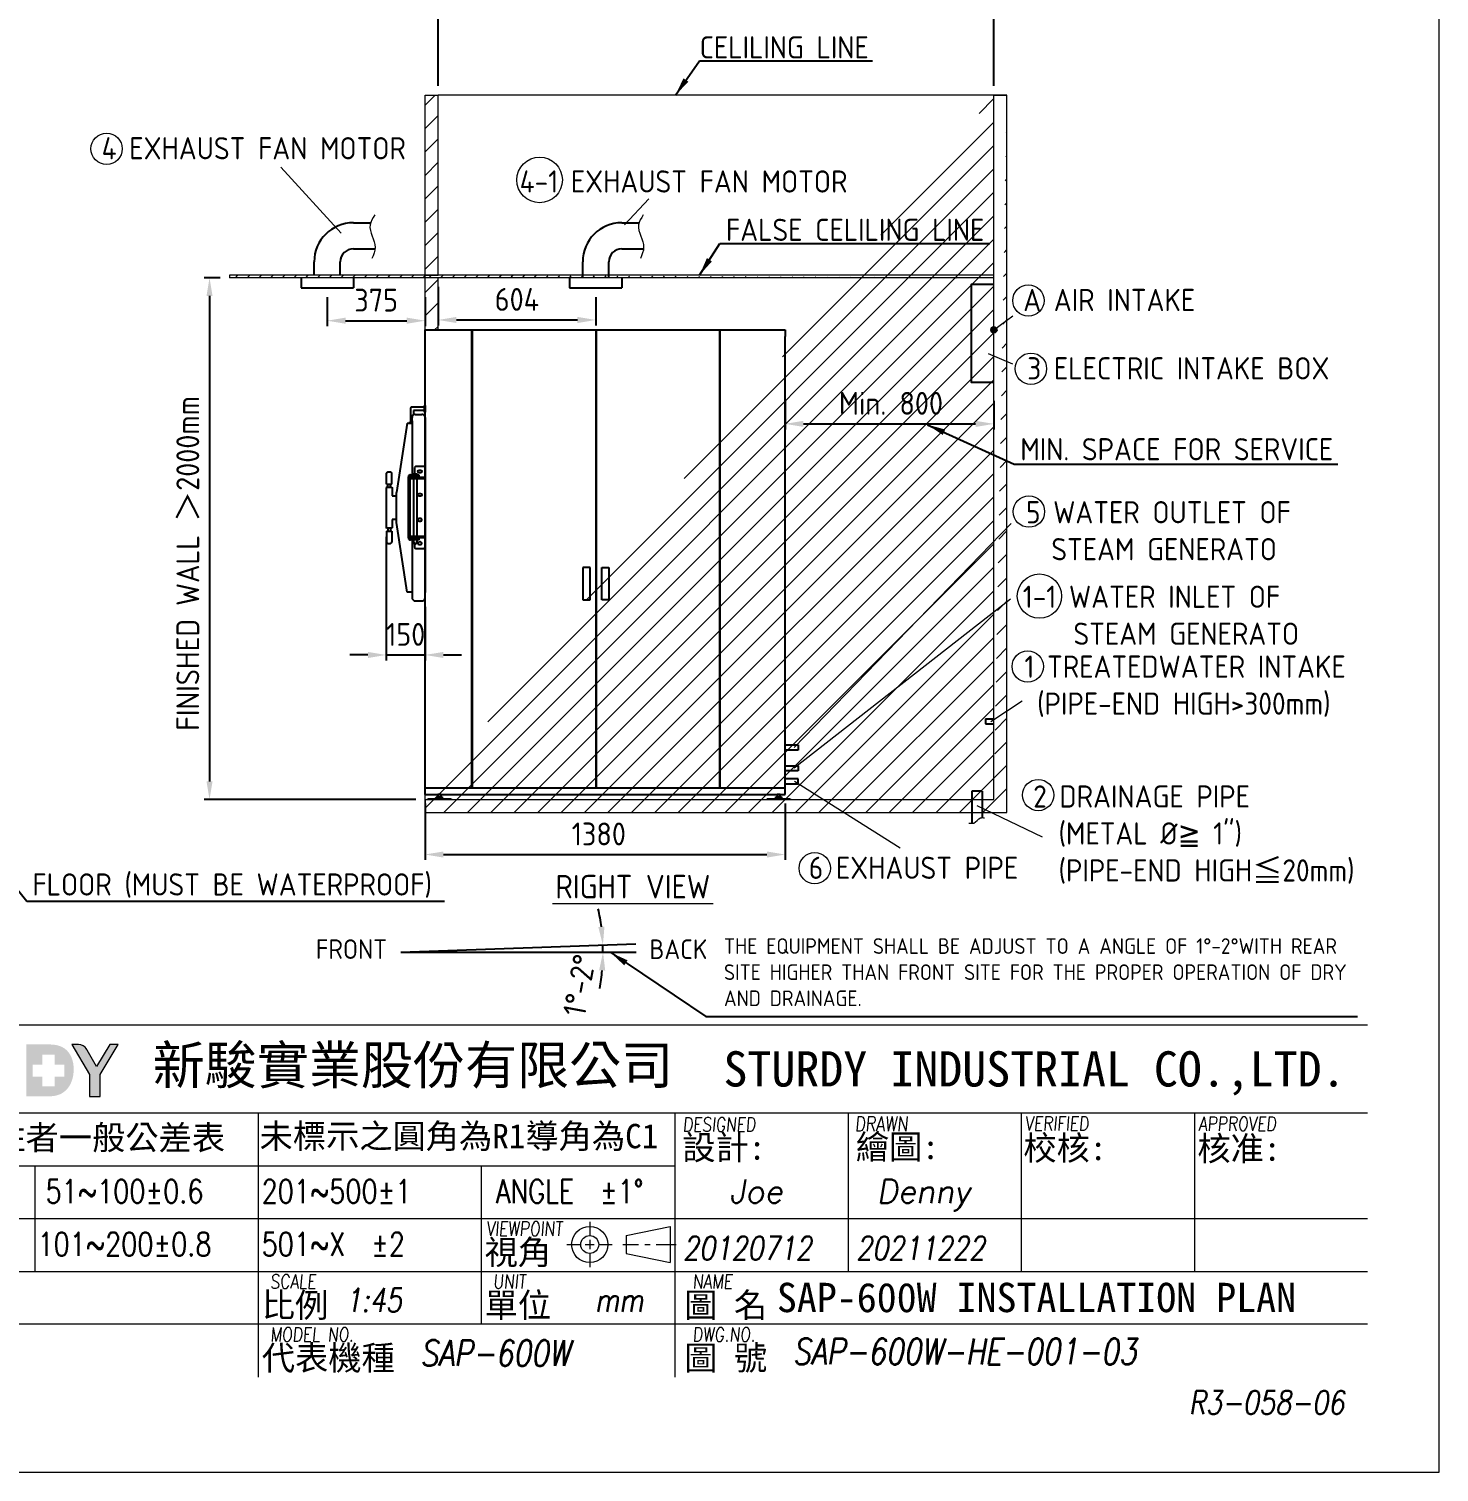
# Model space of a CAD drawing. Header units: millimetres. Extents: x -390103 to -376918, y -7976 to 1294.
# Drawn here: x -382323 to -376918, y -7976 to -2445 of the extents above; entities that cross this region are included whole.
import ezdxf

# ---------------------------------------------------------------- set-up
doc = ezdxf.new("R2010")
doc.units = ezdxf.units.MM
doc.header["$MEASUREMENT"] = 0
doc.linetypes.add('HIDDEN', pattern=[9.525, 6.35, -3.175])
doc.layers.get('0').update_dxf_attribs({"lineweight": 25})
for name, color, linetype, lineweight in [('D', 3, 'Continuous', 13), ('F', 7, 'Continuous', 15), ('H', 2, 'HIDDEN', 15), ('S', 4, 'Continuous', 15), ('T', 4, 'Continuous', 15)]:
    doc.layers.add(name, color=color, linetype=linetype, lineweight=lineweight)
doc.styles.get("Standard").update_dxf_attribs({"font": 'KAIU.TTF'})
doc.styles.add('STU25', font='isocp2.shx')
doc.styles.add('Text', font='romans.shx', dxfattribs={"width": 0.8, "oblique": 10})
doc.dimstyles.new('STU25', dxfattribs={"dimscale": 35, "dimtxt": 2.5, "dimasz": 2, "dimexe": 0.6, "dimexo": 1, "dimgap": 1, "dimtad": 1, "dimdsep": 46, "dimtxsty": 'STU25', "dimcen": 2, "dimazin": 2, "dimtfac": 1, "dimtmove": 0, "dimatfit": 3, "dimfxl": 0, "dimtolj": 1, "dimtzin": 0, "dimarcsym": 0})
doc.dimstyles.new('STU25$7', dxfattribs={"dimscale": 35, "dimtxt": 2.5, "dimasz": 2, "dimexe": 1.25, "dimexo": 0.625, "dimgap": 1, "dimtad": 0, "dimdec": 4, "dimdsep": 46, "dimtxsty": 'STU25', "dimcen": 2.5, "dimazin": 2, "dimtfac": 1, "dimtdec": 4, "dimtmove": 0, "dimatfit": 3, "dimfxl": 0, "dimtolj": 1, "dimtzin": 0, "dimarcsym": 0})
pattern_1 = [(45, (-149591.094, 14117.82), (-44.90128, 44.90128), [])]

# ---------------------------------------------------------------- blocks, each defined once
blk = doc.blocks.new('*D1')
at = {"layer": 'D', "color": 0, "lineweight": -2}
for p, q in [((-380754.5, -3433.5), (-380754.5, -3581.4)), ((-380150.5, -3472.6), (-380150.5, -3581.4)), ((-380684.5, -3560.4), (-380220.5, -3560.4))]:
    blk.add_line(p, q, dxfattribs=at)
at = {"layer": 'D', "color": 0}
for points in [[(-380684.5, -3548.8), (-380684.5, -3572.1), (-380754.5, -3560.4)], [(-380220.5, -3572.1), (-380220.5, -3548.8), (-380150.5, -3560.4)]]:
    blk.add_solid(points, dxfattribs=at)
at = {"layer": 'Defpoints', "color": 0}
for p in [(-380754.5, -3398.5), (-380150.5, -3437.6), (-380150.5, -3560.4)]:
    blk.add_point(p, dxfattribs=at)
at = {"layer": 'D', "color": 0, "insert": (-380452.5, -3481.7), "char_height": 87.5, "attachment_point": 5, "style": 'STU25'}
blk.add_mtext('\\A1;604', dxfattribs=at)
blk = doc.blocks.new('*D5')
at = {"layer": 'D', "color": 0, "lineweight": -2}
for p, q in [((-379424.5, -3870), (-379424.5, -3979.6)), ((-378624.5, -3870), (-378624.5, -3979.6)), ((-379354.5, -3958.6), (-378694.5, -3958.6))]:
    blk.add_line(p, q, dxfattribs=at)
at = {"layer": 'D', "color": 0}
for points in [[(-379354.5, -3946.9), (-379354.5, -3970.3), (-379424.5, -3958.6)], [(-378694.5, -3970.3), (-378694.5, -3946.9), (-378624.5, -3958.6)]]:
    blk.add_solid(points, dxfattribs=at)
at = {"layer": 'Defpoints', "color": 0}
for p in [(-379424.5, -3835), (-378624.5, -3835), (-378624.5, -3958.6)]:
    blk.add_point(p, dxfattribs=at)
at = {"layer": 'D', "color": 0, "insert": (-379019, -3879.9), "char_height": 87.5, "attachment_point": 5, "style": 'STU25'}
blk.add_mtext('\\A1;{\\Fisocp2.shx;Min. 800}', dxfattribs=at)
blk = doc.blocks.new('*D11')
at = {"layer": 'D', "color": 0, "lineweight": -2}
for p, q in [((-380804.5, -5413.5), (-380804.5, -5629.8)), ((-379424.5, -5413.5), (-379424.5, -5629.8)), ((-380734.5, -5608.8), (-379494.5, -5608.8))]:
    blk.add_line(p, q, dxfattribs=at)
at = {"layer": 'D', "color": 0}
for points in [[(-380734.5, -5597.2), (-380734.5, -5620.5), (-380804.5, -5608.8)], [(-379494.5, -5620.5), (-379494.5, -5597.2), (-379424.5, -5608.8)]]:
    blk.add_solid(points, dxfattribs=at)
at = {"layer": 'Defpoints', "color": 0}
for p in [(-380804.5, -5378.5), (-379424.5, -5378.5), (-379424.5, -5608.8)]:
    blk.add_point(p, dxfattribs=at)
at = {"layer": 'D', "color": 0, "insert": (-380138.8, -5530.1), "char_height": 87.5, "attachment_point": 5, "style": 'STU25'}
blk.add_mtext('\\A1;1380', dxfattribs=at)
blk = doc.blocks.new('*D12')
at = {"layer": 'D', "color": 0, "lineweight": -2}
for p, q in [((-380953.5, -4391.9), (-380953.5, -4865.1)), ((-380804.5, -4659.2), (-380804.5, -4865.1)), ((-381023.5, -4844.1), (-381093.5, -4844.1)), ((-380953.5, -4844.1), (-380804.5, -4844.1)), ((-380734.5, -4844.1), (-380664.5, -4844.1))]:
    blk.add_line(p, q, dxfattribs=at)
at = {"layer": 'D', "color": 0}
for points in [[(-381023.5, -4855.8), (-381023.5, -4832.5), (-380953.5, -4844.1)], [(-380734.5, -4832.5), (-380734.5, -4855.8), (-380804.5, -4844.1)]]:
    blk.add_solid(points, dxfattribs=at)
at = {"layer": 'Defpoints', "color": 0}
for p in [(-380953.5, -4356.9), (-380804.5, -4624.2), (-380804.5, -4844.1)]:
    blk.add_point(p, dxfattribs=at)
at = {"layer": 'D', "color": 0, "insert": (-380879, -4765.4), "char_height": 87.5, "attachment_point": 5, "style": 'STU25'}
blk.add_mtext('\\A1;{\\Fisocp2.shx;150}', dxfattribs=at)
blk = doc.blocks.new('*D15')
at = {"layer": 'D', "color": 0, "lineweight": -2}
for p, q in [((-381179.5, -3472.6), (-381179.5, -3584.2)), ((-380804.5, -3472.6), (-380804.5, -3584.2)), ((-381109.5, -3563.2), (-380874.5, -3563.2))]:
    blk.add_line(p, q, dxfattribs=at)
at = {"layer": 'D', "color": 0}
for points in [[(-381109.5, -3551.6), (-381109.5, -3574.9), (-381179.5, -3563.2)], [(-380874.5, -3574.9), (-380874.5, -3551.6), (-380804.5, -3563.2)]]:
    blk.add_solid(points, dxfattribs=at)
at = {"layer": 'Defpoints', "color": 0}
for p in [(-381179.5, -3437.6), (-380804.5, -3437.6), (-380804.5, -3563.2)]:
    blk.add_point(p, dxfattribs=at)
at = {"layer": 'D', "color": 0, "insert": (-380992, -3484.5), "char_height": 87.5, "attachment_point": 5, "style": 'STU25'}
blk.add_mtext('\\A1;375', dxfattribs=at)
blk = doc.blocks.new('*D16')
at = {"layer": 'D', "color": 0, "lineweight": -2}
for p, q in [((-381589.5, -3398.5), (-381651.6, -3398.5)), ((-381630.6, -3468.5), (-381630.6, -5328.5)), ((-380839.5, -5398.5), (-381651.6, -5398.5))]:
    blk.add_line(p, q, dxfattribs=at)
at = {"layer": 'D', "color": 0}
for points in [[(-381619, -3468.5), (-381642.3, -3468.5), (-381630.6, -3398.5)], [(-381642.3, -5328.5), (-381619, -5328.5), (-381630.6, -5398.5)]]:
    blk.add_solid(points, dxfattribs=at)
at = {"layer": 'Defpoints', "color": 0}
for p in [(-381554.5, -3398.5), (-381630.6, -5398.5), (-380804.5, -5398.5)]:
    blk.add_point(p, dxfattribs=at)
at = {"layer": 'D', "color": 0, "insert": (-381757.6, -5135), "char_height": 87.5, "attachment_point": 1, "rotation": 90, "style": 'STU25'}
blk.add_mtext('\\A1;{\\Fisocp2.shx;FINISHED WALL \\f新細明體|b0|i0|c136|p16;＞\\Fisocp2.shx;2000mm}', dxfattribs=at)
blk = doc.blocks.new('*D18')
at = {"layer": 'D', "color": 0, "lineweight": -2}
for start, end in [(7.1806, 12.3613), (0, 2), (349.6387, 354.8194)]:
    blk.add_arc((-380897.1, -5983), 774.4, start, end, dxfattribs=at)
at = {"layer": 'D', "color": 0}
for points in [[(-380140.3, -5887.1), (-380117.1, -5885.3), (-380123.1, -5956)], [(-380114.1, -6053.5), (-380137.5, -6052.4), (-380122.6, -5983)]]:
    blk.add_solid(points, dxfattribs=at)
at = {"layer": 'Defpoints', "color": 0}
for p in [(-380122.8, -5965), (-379996.6, -5951.6), (-380897.1, -5983), (-380897.1, -5983), (-379996.1, -5983)]:
    blk.add_point(p, dxfattribs=at)
at = {"layer": 'D', "color": 0, "insert": (-380213, -6109.5), "char_height": 87.5, "attachment_point": 5, "rotation": 79.526, "style": 'STU25'}
blk.add_mtext('1%%D-2%%D', dxfattribs=at)
blk = doc.blocks.new('*D19')
at = {"layer": 'D', "color": 0, "lineweight": -2}
for p, q in [((-380754.5, -2663.5), (-380754.5, -2329)), ((-380684.5, -2350), (-378694.5, -2350)), ((-378624.5, -2663.5), (-378624.5, -2329))]:
    blk.add_line(p, q, dxfattribs=at)
at = {"layer": 'D', "color": 0}
for points in [[(-380684.5, -2338.3), (-380684.5, -2361.6), (-380754.5, -2350)], [(-378694.5, -2361.6), (-378694.5, -2338.3), (-378624.5, -2350)]]:
    blk.add_solid(points, dxfattribs=at)
at = {"layer": 'Defpoints', "color": 0}
for p in [(-378624.5, -2350), (-380754.5, -2698.5), (-378624.5, -2698.5)]:
    blk.add_point(p, dxfattribs=at)
at = {"layer": 'D', "color": 0, "insert": (-379689.5, -2266.8), "char_height": 87.5, "attachment_point": 5, "style": 'STU25'}
blk.add_mtext('\\A1;{\\Fisocp2.shx;2130(STERILIZE SPACE)}', dxfattribs=at)
blk = doc.blocks.new('新駿LOGO')
at = {"layer": 'F'}
h = blk.add_hatch(color=256, dxfattribs=at)
edge = h.paths.add_edge_path()
edge.add_spline(control_points=[(-514.87, -443.62), (-514.87, -443.62), (-513.05, -443.62), (-513.05, -443.62)], knot_values=[-9, -9, -9, -9, -8, -8, -8, -8], degree=3, periodic=0)
edge.add_spline(control_points=[(-513.05, -443.62), (-512.51, -443.62), (-512.09, -443.52), (-511.79, -443.32)], knot_values=[-8, -8, -8, -8, -7, -7, -7, -7], degree=3, periodic=0)
edge.add_spline(control_points=[(-511.79, -443.32), (-511.48, -443.12), (-511.25, -442.85), (-511.09, -442.5)], knot_values=[-7, -7, -7, -7, -6, -6, -6, -6], degree=3, periodic=0)
edge.add_spline(control_points=[(-511.09, -442.5), (-510.93, -442.15), (-510.85, -441.76), (-510.85, -441.32)], knot_values=[-6, -6, -6, -6, -5, -5, -5, -5], degree=3, periodic=0)
edge.add_spline(control_points=[(-510.85, -441.32), (-510.85, -440.87), (-510.93, -440.49), (-511.1, -440.17)], knot_values=[-5, -5, -5, -5, -4, -4, -4, -4], degree=3, periodic=0)
edge.add_spline(control_points=[(-511.1, -440.17), (-511.27, -439.85), (-511.49, -439.61), (-511.78, -439.45)], knot_values=[-4, -4, -4, -4, -3, -3, -3, -3], degree=3, periodic=0)
edge.add_spline(control_points=[(-511.78, -439.45), (-512.06, -439.29), (-512.46, -439.2), (-512.97, -439.2)], knot_values=[-3, -3, -3, -3, -2, -2, -2, -2], degree=3, periodic=0)
edge.add_spline(control_points=[(-512.97, -439.2), (-512.97, -439.2), (-514.87, -439.2), (-514.87, -439.2)], knot_values=[-2, -2, -2, -2, -1, -1, -1, -1], degree=3, periodic=0)
edge.add_spline(control_points=[(-514.87, -439.2), (-514.87, -439.2), (-514.87, -443.62), (-514.87, -443.62)], knot_values=[-1, -1, -1, -1, 0, 0, 0, 0], degree=3, periodic=0)
h.paths.add_polyline_path([(-514.34, -441.95), (-514.34, -440.92), (-513.51, -440.92), (-513.51, -440.07), (-512.48, -440.07), (-512.48, -440.92), (-511.64, -440.92), (-511.64, -441.95), (-512.48, -441.95), (-512.48, -442.77), (-513.51, -442.77), (-513.51, -441.95)], flags=16)
h = blk.add_hatch(color=256, dxfattribs=at)
edge = h.paths.add_edge_path()
edge.add_spline(control_points=[(-509.51, -443.62), (-509.51, -443.62), (-509.51, -441.77), (-509.51, -441.77), (-509.51, -441.77), (-511, -439.2), (-511, -439.2), (-511, -439.2), (-510.64, -439.2), (-510.64, -439.2), (-510.64, -439.2), (-510.3, -439.19), (-510.04, -439.32), (-509.79, -439.45), (-509.71, -439.68), (-509.71, -439.68), (-509.71, -439.68), (-508.9, -441.07), (-508.9, -441.07), (-508.9, -441.07), (-507.78, -439.2), (-507.78, -439.2), (-507.78, -439.2), (-507.05, -439.2), (-507.05, -439.2), (-507.05, -439.2), (-508.59, -441.77), (-508.59, -441.77), (-508.59, -441.77), (-508.59, -443.62), (-508.59, -443.62), (-508.59, -443.62), (-509.51, -443.62), (-509.51, -443.62)], knot_values=[0, 0, 0, 0, 1, 1, 1, 2, 2, 2, 3, 3, 3, 4, 4, 4, 5, 5, 5, 6, 6, 6, 7, 7, 7, 8, 8, 8, 9, 9, 9, 10, 10, 10, 11, 11, 11, 11], degree=3, periodic=1)
at = {"layer": 'F', "lineweight": 0}
blk.add_open_spline([(-509.51, -443.62), (-509.51, -443.62), (-509.51, -441.77), (-509.51, -441.77), (-509.51, -441.77), (-511, -439.2), (-511, -439.2), (-511, -439.2), (-510.64, -439.2), (-510.64, -439.2), (-510.64, -439.2), (-510.3, -439.19), (-510.04, -439.32), (-509.79, -439.45), (-509.71, -439.68), (-509.71, -439.68), (-509.71, -439.68), (-508.9, -441.07), (-508.9, -441.07), (-508.9, -441.07), (-507.78, -439.2), (-507.78, -439.2), (-507.78, -439.2), (-507.05, -439.2), (-507.05, -439.2), (-507.05, -439.2), (-508.59, -441.77), (-508.59, -441.77), (-508.59, -441.77), (-508.59, -443.62), (-508.59, -443.62), (-508.59, -443.62), (-509.51, -443.62), (-509.51, -443.62)], degree=3, knots=[0, 0, 0, 0, 1, 1, 1, 2, 2, 2, 3, 3, 3, 4, 4, 4, 5, 5, 5, 6, 6, 6, 7, 7, 7, 8, 8, 8, 9, 9, 9, 10, 10, 10, 11, 11, 11, 11], dxfattribs=at)
at = {"attachment_point": 1, "style": 'STU25'}
for s, insert, char_height in [('{\\f標楷體|b0|i0|c136|p65;新駿實業股份有限公司}', (-504.12, -439.33), 3.25), ('{\\f標楷體|b0|i0|c136|p65;STURDY\\H0.9667x; \\H1.034x;INDUSTRIAL CO.,LTD.}', (-455.51, -439.78), 3)]:
    blk.add_mtext(s, dxfattribs=dict(at, insert=insert, char_height=char_height))
blk = doc.blocks.new('H421')
at = {"layer": 'F', "color": 7}
for p, q in [((155.91, 38.09), (286.91, 38.09)), ((211.36, 38.09), (286.91, 38.09)), ((155.91, 30.59), (286.91, 30.59)), ((192.41, 30.59), (192.41, 17.09)), ((242.66, 30.59), (242.66, 17.09)), ((257.41, 30.59), (257.41, 17.09)), ((272.16, 30.59), (272.16, 17.09)), ((155.91, 26.09), (227.91, 26.09)), ((173.41, 26.09), (173.41, 17.09)), ((211.41, 26.09), (211.41, 17.09)), ((155.91, 21.59), (286.91, 21.59)), ((214.91, 21.59), (286.91, 21.59)), ((227.91, 21.59), (286.91, 21.59)), ((155.91, 17.09), (286.91, 17.09)), ((211.41, 17.09), (211.41, 12.59)), ((227.91, 17.09), (227.91, 8.09)), ((286.91, 12.59), (155.91, 12.59))]:
    blk.add_line(p, q, dxfattribs=at)
at = {"layer": 'F'}
for p, q in [((227.91, 30.59), (227.91, 17.09)), ((192.41, 17.09), (192.41, 8.09))]:
    blk.add_line(p, q, dxfattribs=at)
at = {"layer": 'F', "color": 0}
for p, q in [((220.66, 21.32), (220.66, 20.14)), ((223.77, 20.14), (227.5, 20.92)), ((227.5, 20.92), (227.5, 17.84)), ((220.66, 19.77), (220.66, 19)), ((223.77, 20.14), (223.77, 18.62)), ((218.72, 19.38), (219.89, 19.38)), ((220.27, 19.38), (221.04, 19.38)), ((220.66, 18.62), (220.66, 17.45)), ((221.42, 19.38), (222.57, 19.38)), ((223.49, 19.38), (224.81, 19.38)), ((223.77, 18.62), (227.5, 17.84)), ((225.34, 19.38), (225.81, 19.38)), ((226.31, 19.38), (228.03, 19.38))]:
    blk.add_line(p, q, dxfattribs=at)
for radius in [1.54, 0.762]:
    blk.add_circle((220.66, 19.38), radius, dxfattribs=at)
blk.add_blockref('新駿LOGO', (687.56, 475.62))
at = {"layer": 'F', "lineweight": -3}
for s, height, p in [('未標註者一般公差表', 2.076, (164.12, 27.45)), ('未標示之圓角為R1導角為C1', 2.0757, (192.54, 27.58)), ('設計:', 2.076, (228.54, 26.61)), ('繪圖:', 2.076, (243.32, 26.66)), ('校核:', 2.076, (257.59, 26.57)), ('核准:', 2.076, (272.41, 26.52)), ('視角', 2.076, (211.71, 17.69)), ('比例', 2.076, (192.73, 13.19)), ('單位', 2.076, (211.71, 13.19)), ('圖 名', 2.076, (228.7, 13.19)), ('代表機種', 2.076, (192.73, 8.69)), ('圖 號', 2.076, (228.7, 8.69))]:
    blk.add_text(s, height=height, dxfattribs=at).set_placement(p)
at = {"layer": 'F', "color": 1, "lineweight": 15, "style": 'Text', "oblique": 5, "width": 0.8}
for s, height, p in [('DESIGNED', 1.2, (228.57, 29.01)), ('DRAWN', 1.245, (243.23, 29.03)), ('VERIFIED', 1.2, (257.72, 29.09)), ('APPROVED', 1.2, (272.5, 29.06)), ('VIEWPOINT', 1.2, (211.83, 20.13)), ('SCALE', 1.2, (193.44, 15.63)), ('UNIT', 1.2, (212.42, 15.63)), ('NAME', 1.2, (229.41, 15.63)), ('MODEL NO.', 1.2, (193.44, 11.13)), ('DWG.NO.', 1.2, (229.41, 11.13))]:
    blk.add_text(s, height=height, dxfattribs=at).set_placement(p)
at = {"layer": 'F', "lineweight": 20, "style": 'Text', "width": 0.8}
for s, p in [('51~100±0.6', (174.32, 22.91)), ('201~500±1', (192.72, 22.91)), ('ANGLE  ±1%%D', (212.68, 22.91)), ('101~200±0.8', (173.63, 18.41)), ('501~X  ±2', (192.72, 18.41))]:
    blk.add_text(s, height=2, dxfattribs=at).set_placement(p)

msp = doc.modelspace()

# ---------------------------------------------------------------- hatches: boundary and pattern name
msp.add_hatch(color=256).paths.add_polyline_path([(-378613.701, -3598.469, 1), (-378635.223, -3598.469, 1)])
at = {"layer": 'H', "ltscale": 5}
h = msp.add_hatch(dxfattribs=at)
h.set_pattern_fill('ANSI31', color=256, scale=20, style=0)
h.set_pattern_definition(pattern_1)
h.paths.add_polyline_path([(-380754.462, -2698.469), (-380804.462, -2698.469), (-380804.462, -3388.469), (-380754.462, -3388.469)])
h = msp.add_hatch(dxfattribs=at)
h.set_pattern_fill('ANSI31', color=256, scale=20, style=0)
h.set_pattern_definition(pattern_1)
h.paths.add_polyline_path([(-378624.462, -2698.469), (-378574.462, -2698.469)], flags=16)
h.paths.add_polyline_path([(-378624.462, -2698.469), (-378574.462, -2698.469)], flags=16)
h.paths.add_polyline_path([(-378624.462, -2698.469), (-378574.462, -2698.469)], flags=0)
h.paths.add_polyline_path([(-378624.462, -2698.469), (-378574.462, -2698.469)], flags=0)
h.paths.add_polyline_path([(-378624.462, -2698.469), (-378574.462, -2698.469)], flags=0)
h.paths.add_polyline_path([(-378624.462, -2698.469), (-378574.462, -2698.469)], flags=0)
h.paths.add_polyline_path([(-378624.462, -2698.469), (-378574.462, -2698.469)], flags=0)
h.paths.add_polyline_path([(-378624.462, -2698.469), (-378574.462, -2698.469)], flags=0)
h.paths.add_polyline_path([(-378624.462, -2698.469), (-378574.462, -2698.469)], flags=0)
h.paths.add_polyline_path([(-378624.462, -2698.469), (-378574.462, -2698.469)], flags=0)
h.paths.add_polyline_path([(-378624.462, -2698.469), (-378574.462, -2698.469)], flags=0)
h.paths.add_polyline_path([(-378624.462, -2698.469), (-378574.462, -2698.469)], flags=0)
h.paths.add_polyline_path([(-378624.462, -2698.469), (-378574.462, -2698.469)], flags=0)
h.paths.add_polyline_path([(-378624.462, -2698.469), (-378574.462, -2698.469)], flags=0)
h.paths.add_polyline_path([(-378624.462, -2698.469), (-378574.462, -2698.469)], flags=0)
h.paths.add_polyline_path([(-378624.462, -2698.469), (-378574.462, -2698.469)], flags=0)
h.paths.add_polyline_path([(-378624.462, -2698.469), (-378574.462, -2698.469)], flags=0)
h.paths.add_polyline_path([(-378624.462, -2698.469), (-378574.462, -2698.469)], flags=0)
h.paths.add_polyline_path([(-378624.462, -2698.469), (-378574.462, -2698.469)], flags=0)
h.paths.add_polyline_path([(-378624.462, -2698.469), (-378574.462, -2698.469)], flags=0)
h.paths.add_polyline_path([(-378624.462, -2698.469), (-378574.462, -2698.469)], flags=0)
h.paths.add_polyline_path([(-378624.462, -2698.469), (-378574.462, -2698.469)], flags=0)
h.paths.add_polyline_path([(-378624.462, -2698.469), (-378574.462, -2698.469)], flags=0)
h.paths.add_polyline_path([(-378624.462, -2698.469), (-378574.462, -2698.469)], flags=0)
h.paths.add_polyline_path([(-378624.462, -2698.469), (-378574.462, -2698.469)], flags=0)
h.paths.add_polyline_path([(-378624.462, -2698.469), (-378574.462, -2698.469)], flags=0)
h.paths.add_polyline_path([(-378624.462, -2698.469), (-378574.462, -2698.469)], flags=0)
h.paths.add_polyline_path([(-378624.462, -2698.469), (-378574.462, -2698.469)], flags=0)
edge = h.paths.add_edge_path()
edge.add_line((-378574.462, -5448.469), (-378574.462, -2698.469))
edge.add_line((-378624.462, -5398.469), (-378624.462, -2698.469))
edge.add_line((-380804.462, -5448.469), (-378574.462, -5448.469))
edge.add_line((-380804.462, -5398.469), (-378624.462, -5398.469))
edge.add_line((-380804.462, -5398.469), (-380804.462, -5448.469))
at = {"layer": 'H'}
h = msp.add_hatch(dxfattribs=at)
h.set_pattern_fill('ANSI31', color=256, scale=10, style=0)
h.set_pattern_definition([(45, (-166427.603, 15217.46), (-22.4506403, 22.4506403), [])])
h.paths.add_polyline_path([(-380804.462, -3388.469), (-381554.462, -3388.469), (-381554.462, -3398.469), (-380804.462, -3398.469)])
h = msp.add_hatch(dxfattribs=at)
h.set_pattern_fill('ANSI31', color=256, scale=20, style=0)
h.set_pattern_definition(pattern_1)
h.paths.add_polyline_path([(-380754.462, -3398.469), (-380804.462, -3398.469), (-380804.462, -3598.469), (-380754.462, -3598.469)])
h = msp.add_hatch(dxfattribs=at)
h.set_pattern_fill('ANSI31', color=256, scale=10, style=0)
h.set_pattern_definition([(45, (-149588.887, 14117.82), (-22.4506403, 22.4506403), [])])
edge = h.paths.add_edge_path()
edge.add_line((-380802.255, -3398.469), (-380802.255, -3388.469))
edge.add_line((-380802.255, -3388.469), (-380752.255, -3388.469))
edge.add_line((-378622.255, -3388.469), (-380802.255, -3388.469))
edge.add_line((-378622.255, -3398.469), (-380802.255, -3398.469))
edge.add_line((-378622.255, -3399.084), (-378622.255, -3388.469))

# ---------------------------------------------------------------- linework, layer by layer
for p, q in [((-381079.462, -3187.721), (-381013.542, -3187.721)), ((-380050.462, -3187.721), (-379984.542, -3187.721)), ((-381079.462, -3287.721), (-380996.168, -3287.721)), ((-380050.462, -3287.721), (-379967.168, -3287.721)), ((-381229.462, -3388.469), (-381229.462, -3337.721)), ((-381129.462, -3388.469), (-381129.462, -3337.721)), ((-380200.462, -3398.469), (-380200.462, -3337.721)), ((-380100.462, -3398.469), (-380100.462, -3337.721)), ((-381279.462, -3398.469), (-381279.462, -3437.612)), ((-381079.462, -3398.469), (-381079.462, -3437.612)), ((-380250.462, -3398.469), (-380250.462, -3437.612)), ((-380050.462, -3398.469), (-380050.462, -3437.612)), ((-381279.462, -3437.612), (-381079.462, -3437.612)), ((-380250.462, -3437.612), (-380050.462, -3437.612)), ((-380804.462, -5378.469), (-380804.462, -3598.469)), ((-380804.462, -3598.469), (-379424.462, -3598.469)), ((-380150.462, -3598.469), (-380150.462, -5353.469)), ((-380149.462, -3598.469), (-380149.462, -5353.469)), ((-379675.462, -3598.469), (-379675.462, -5353.469)), ((-379674.462, -5353.469), (-379674.462, -3598.469)), ((-379424.462, -3598.469), (-379424.462, -3623.469)), ((-379424.462, -5378.469), (-379424.462, -3623.469)), ((-380860.462, -3897.969), (-380860.462, -3953.969)), ((-380806.462, -3894.969), (-380857.462, -3894.969)), ((-380848.462, -3906.969), (-380848.462, -3923.777)), ((-380806.462, -3906.969), (-380848.462, -3906.969)), ((-380842.462, -3922.169), (-380816.462, -3922.169)), ((-380806.462, -3913.469), (-380806.462, -3888.469)), ((-380806.462, -3888.469), (-380804.462, -3888.469)), ((-380804.462, -3913.469), (-380806.462, -3913.469)), ((-380804.462, -3888.469), (-380804.462, -3913.469)), ((-380872.662, -3955.969), (-380913.462, -4222.169)), ((-380872.662, -3955.969), (-380854.462, -3955.969)), ((-380866.962, -3953.969), (-380854.462, -3953.969)), ((-380866.962, -3955.969), (-380866.962, -3953.969)), ((-380854.462, -3947.169), (-380854.462, -3934.169)), ((-380854.462, -3947.169), (-380854.462, -4153.469)), ((-380804.462, -3934.169), (-380804.462, -3974.669)), ((-380804.462, -3954.669), (-380804.462, -4604.669)), ((-380952.509, -4190.153), (-380952.509, -4147.947)), ((-380947.509, -4142.947), (-380936.509, -4142.947)), ((-380931.509, -4190.153), (-380931.509, -4147.947)), ((-380844.462, -4126.161), (-380844.462, -4151.469)), ((-380839.462, -4121.161), (-380809.462, -4121.161)), ((-380804.462, -4126.161), (-380804.462, -4430.777)), ((-380952.009, -4200.919), (-380953.509, -4202.419)), ((-380953.509, -4202.419), (-380953.509, -4356.919)), ((-380952.509, -4190.153), (-380931.509, -4190.153)), ((-380952.009, -4200.919), (-380932.009, -4200.919)), ((-380946.759, -4200.919), (-380946.759, -4190.153)), ((-380937.259, -4200.919), (-380937.259, -4190.153)), ((-380932.009, -4200.919), (-380930.509, -4202.419)), ((-380930.509, -4202.419), (-380930.509, -4234.669)), ((-380868.462, -4395.469), (-380868.462, -4161.469)), ((-380862.462, -4161.469), (-380862.462, -4395.469)), ((-380860.462, -4153.469), (-380828.462, -4153.469)), ((-380828.462, -4159.469), (-380860.462, -4159.469)), ((-380858.462, -4162.469), (-380858.462, -4168.469)), ((-380858.462, -4162.469), (-380804.462, -4162.469)), ((-380858.462, -4168.469), (-380804.462, -4168.469)), ((-380850.962, -4153.469), (-380850.962, -4151.469)), ((-380833.962, -4151.469), (-380850.962, -4151.469)), ((-380833.962, -4153.469), (-380833.962, -4151.469)), ((-380828.462, -4153.469), (-380828.462, -4159.469)), ((-380930.509, -4234.669), (-380917.009, -4234.669)), ((-380915.509, -4236.169), (-380917.009, -4234.669)), ((-380915.509, -4236.169), (-380915.509, -4247.169)), ((-380915.509, -4247.169), (-380913.046, -4247.169)), ((-380913.462, -4337.169), (-380913.462, -4222.169)), ((-380913.462, -4337.169), (-380913.462, -4222.169)), ((-380913.046, -4312.169), (-380915.509, -4312.169)), ((-380915.509, -4312.169), (-380915.509, -4323.169)), ((-380952.009, -4358.419), (-380953.509, -4356.919)), ((-380952.509, -4369.184), (-380931.509, -4369.184)), ((-380952.509, -4369.184), (-380952.509, -4411.391)), ((-380932.009, -4358.419), (-380952.009, -4358.419)), ((-380946.759, -4358.419), (-380946.759, -4369.184)), ((-380937.259, -4358.419), (-380937.259, -4369.184)), ((-380932.009, -4358.419), (-380930.509, -4356.919)), ((-380931.509, -4369.184), (-380931.509, -4411.391)), ((-380930.509, -4324.669), (-380930.509, -4356.919)), ((-380917.009, -4324.669), (-380930.509, -4324.669)), ((-380917.009, -4324.669), (-380915.509, -4323.169)), ((-380872.662, -4603.369), (-380913.462, -4337.169)), ((-380947.509, -4416.391), (-380936.509, -4416.391)), ((-380828.462, -4397.469), (-380860.462, -4397.469)), ((-380828.462, -4403.469), (-380860.462, -4403.469)), ((-380858.462, -4394.469), (-380858.462, -4388.469)), ((-380858.462, -4388.469), (-380804.462, -4388.469)), ((-380858.462, -4394.469), (-380804.462, -4394.469)), ((-380854.462, -4403.469), (-380854.462, -4612.169)), ((-380848.962, -4410.7), (-380846.462, -4418.469)), ((-380846.462, -4418.469), (-380838.462, -4418.469)), ((-380844.462, -4418.469), (-380844.462, -4430.777)), ((-380838.462, -4418.469), (-380835.962, -4410.7)), ((-380828.462, -4397.469), (-380828.462, -4403.469)), ((-380839.462, -4435.777), (-380809.462, -4435.777)), ((-380199.462, -4508.469), (-380199.462, -4633.469)), ((-380172.462, -4508.469), (-380199.462, -4508.469)), ((-380172.462, -4633.469), (-380172.462, -4508.469)), ((-380127.462, -4633.469), (-380127.462, -4508.469)), ((-380127.462, -4508.469), (-380100.462, -4508.469)), ((-380100.462, -4508.469), (-380100.462, -4633.469)), ((-380804.462, -4624.169), (-380804.462, -4584.669)), ((-380854.462, -4603.369), (-380872.662, -4603.369)), ((-380854.462, -4612.169), (-380854.462, -4624.169)), ((-380841.462, -4637.169), (-380817.462, -4637.169)), ((-380199.462, -4633.469), (-380172.462, -4633.469)), ((-380100.462, -4633.469), (-380127.462, -4633.469)), ((-378656.837, -5088.469), (-378656.837, -5108.469)), ((-378656.837, -5088.469), (-378624.462, -5088.469)), ((-378656.837, -5108.469), (-378624.462, -5108.469)), ((-379424.462, -5208.469), (-379424.462, -5188.469)), ((-379424.462, -5188.469), (-379374.462, -5188.469)), ((-379374.462, -5188.469), (-379374.462, -5208.469)), ((-379374.462, -5208.469), (-379424.462, -5208.469)), ((-379424.462, -5268.469), (-379374.462, -5268.469)), ((-379374.462, -5288.469), (-379424.462, -5288.469)), ((-379374.462, -5268.469), (-379374.462, -5288.469)), ((-380804.462, -5353.469), (-379424.462, -5353.469)), ((-379374.462, -5318.469), (-379424.462, -5318.469)), ((-379424.462, -5338.469), (-379374.462, -5338.469)), ((-379374.462, -5338.469), (-379374.462, -5318.469)), ((-380804.462, -5378.469), (-379424.462, -5378.469)), ((-380793.962, -5395.469), (-380704.962, -5395.469)), ((-380793.962, -5398.469), (-380793.962, -5395.469)), ((-380704.962, -5398.469), (-380793.962, -5398.469)), ((-380759.854, -5395.469), (-380759.854, -5387.469)), ((-380759.854, -5387.469), (-380739.07, -5387.469)), ((-380755.462, -5378.469), (-380755.462, -5387.469)), ((-380743.462, -5378.469), (-380755.462, -5378.469)), ((-380743.462, -5387.469), (-380743.462, -5378.469)), ((-380739.07, -5387.469), (-380739.07, -5395.469)), ((-380704.962, -5395.469), (-380704.962, -5398.469)), ((-379493.962, -5395.469), (-379404.962, -5395.469)), ((-379493.962, -5398.469), (-379493.962, -5395.469)), ((-379404.962, -5398.469), (-379493.962, -5398.469)), ((-379459.854, -5395.469), (-379459.854, -5387.469)), ((-379459.854, -5387.469), (-379439.07, -5387.469)), ((-379455.462, -5378.469), (-379455.462, -5387.469)), ((-379443.462, -5378.469), (-379455.462, -5378.469)), ((-379443.462, -5387.469), (-379443.462, -5378.469)), ((-379439.07, -5387.469), (-379439.07, -5395.469)), ((-379404.962, -5395.469), (-379404.962, -5398.469)), ((-378669.462, -5366.094), (-378709.462, -5366.094)), ((-378709.462, -5366.094), (-378709.462, -5489.351)), ((-378669.462, -5366.094), (-378669.462, -5467.518)), ((-380897.075, -5983.018), (-379996.624, -5951.573)), ((-380897.075, -5983.018), (-379996.075, -5983.018))]:
    msp.add_line(p, q)
at = {"ltscale": 5}
for p, q in [((-380625.462, -5352.469), (-380625.462, -3598.469)), ((-380623.462, -3598.469), (-380623.462, -5352.469))]:
    msp.add_line(p, q, dxfattribs=at)
at = {"ltscale": 0.5}
for p, q in [((-380848.962, -4159.469), (-380848.962, -4162.469)), ((-380848.962, -4168.469), (-380848.962, -4388.469)), ((-380835.962, -4159.469), (-380835.962, -4162.469)), ((-380835.962, -4168.469), (-380835.962, -4388.469)), ((-380848.962, -4394.469), (-380848.962, -4397.469)), ((-380848.962, -4403.469), (-380848.962, -4410.7)), ((-380835.962, -4394.469), (-380835.962, -4397.469)), ((-380835.962, -4403.469), (-380835.962, -4410.7))]:
    msp.add_line(p, q, dxfattribs=at)
msp.add_lwpolyline([(-378624.462, -3424.599), (-378712.048, -3424.599), (-378712.048, -3798.469), (-378624.462, -3798.469)])
for points in [[(-380826.962, -4135.722), (-380821.962, -4135.722, -1), (-380821.962, -4145.722), (-380826.962, -4145.722, -1)], [(-380826.962, -4225.531), (-380821.962, -4225.531, -1), (-380821.962, -4235.531), (-380826.962, -4235.531, -1)], [(-380826.962, -4331.407), (-380821.962, -4331.407, 1), (-380821.962, -4321.407), (-380826.962, -4321.407, 1)], [(-380826.962, -4421.216), (-380821.962, -4421.216, 1), (-380821.962, -4411.216), (-380826.962, -4411.216, 1)]]:
    msp.add_lwpolyline(points, format="xyb", close=True)
msp.add_circle((-378624.462, -3598.469), 10.761)
for centre, radius, start, end in [((-381079.462, -3337.721), 150, 90, 180), ((-380050.462, -3337.721), 150, 90, 180), ((-381079.462, -3337.721), 50, 90, 180), ((-380050.462, -3337.721), 50, 90, 180), ((-380857.462, -3897.969), 3, 90, 180), ((-380842.462, -3934.169), 12, 90, 180), ((-380816.462, -3934.169), 12, 0, 90), ((-380947.509, -4147.947), 5, 90, 180), ((-380936.509, -4147.947), 5, 0, 90), ((-380839.462, -4126.161), 5, 90, 180), ((-380809.462, -4126.161), 5, 0, 90), ((-380860.462, -4161.469), 8, 90, 180), ((-380860.462, -4161.469), 2, 90, 180), ((-380947.509, -4411.391), 5, 180, 270), ((-380936.509, -4411.391), 5, 270, 0), ((-380860.462, -4395.469), 8, 180, 270), ((-380860.462, -4395.469), 2, 180, 270), ((-380839.462, -4430.777), 5, 180, 270), ((-380809.462, -4430.777), 5, 270, 0), ((-380841.462, -4624.169), 13, 180, 270), ((-380817.462, -4624.169), 13, 270, 0)]:
    msp.add_arc(centre, radius, start, end)
at = {"layer": 'D'}
for p, q in [((-381126.751, -3228.304), (-381357.89, -2975.222)), ((-380040.112, -3195.672), (-379947.042, -3096.109)), ((-378624.462, -3598.469), (-378551.52, -3544.414)), ((-378646.895, -3688.788), (-378552.856, -3728.701)), ((-379390.322, -5198.469), (-378558.099, -4339.88)), ((-379390.322, -5276.885), (-378560.463, -4629.525)), ((-378635.88, -5099.174), (-378516.077, -5019.957)), ((-379388.979, -5328.085), (-378983.7, -5583.42)), ((-378689.587, -5421.37), (-378439.112, -5540.687)), ((-380315.854, -5796.304), (-379700.996, -5796.304))]:
    msp.add_line(p, q, dxfattribs=at)
for centre, radius in [((-382025.018, -2904.489), 60), ((-380365.558, -3023.854), 87.5), ((-378492.411, -3486.016), 60), ((-378482.456, -3747.341), 60), ((-378490.211, -4294.814), 60), ((-378449.969, -4618.613), 85), ((-378494.899, -4888.257), 60), ((-378454.707, -5380.826), 60), ((-379311.148, -5661.209), 60)]:
    msp.add_circle(centre, radius, dxfattribs=at)
for points in [[(-380997.228, -3158.144), (-381015.49, -3196.048), (-380995.823, -3282.386), (-381008.466, -3324.502)], [(-379968.228, -3158.144), (-379986.49, -3196.048), (-379966.823, -3282.386), (-379979.466, -3324.502)], [(-378720.126, -5488.211), (-378701.797, -5488.211), (-378675.391, -5468.342), (-378660.169, -5468.342)]]:
    msp.add_spline(points, degree=3, dxfattribs=at)
at = {"layer": 'F', "color": 6}
msp.add_lwpolyline([(-390103.211, 1294.417), (-390103.211, -7975.583), (-376918.211, -7975.583), (-376918.211, 1294.417)], close=True, dxfattribs=at)
msp.add_lwpolyline([(-390103.211, 1294.417), (-390103.211, -7975.583), (-376918.211, -7975.583), (-376918.211, 1294.417)], close=True, dxfattribs=at)
at = {"layer": 'S'}
for p, q in [((-380804.462, -5448.469), (-380804.462, -2698.469)), ((-380804.462, -2698.469), (-380754.462, -2698.469)), ((-380804.462, -2698.469), (-380754.462, -2698.469)), ((-378624.462, -2698.469), (-380754.462, -2698.469)), ((-380754.462, -3388.469), (-380754.462, -2698.469)), ((-378624.462, -5398.469), (-378624.462, -2698.469)), ((-378574.462, -2698.469), (-378624.462, -2698.469)), ((-378624.462, -2698.469), (-378574.462, -2698.469)), ((-378574.462, -5448.469), (-378574.462, -2698.469)), ((-378624.462, -3388.469), (-381554.462, -3388.469)), ((-381554.462, -3388.469), (-381554.462, -3398.469)), ((-378624.462, -3398.469), (-381554.462, -3398.469)), ((-380804.462, -3388.469), (-380754.462, -3388.469)), ((-380804.462, -3398.469), (-380804.462, -3388.469)), ((-380754.462, -3598.469), (-380754.462, -3398.469)), ((-378624.462, -3399.084), (-378624.462, -3388.469)), ((-380804.462, -3598.469), (-380754.462, -3598.469)), ((-380804.462, -5398.469), (-378624.462, -5398.469)), ((-380804.462, -5398.469), (-380804.462, -5448.469)), ((-380804.462, -5448.469), (-378574.462, -5448.469))]:
    msp.add_line(p, q, dxfattribs=at)

# ---------------------------------------------------------------- block references
at = {"xscale": 45, "yscale": 45, "zscale": 45}
msp.add_blockref('H421', (-390103.211, -7975.583), dxfattribs=at)

# ---------------------------------------------------------------- texts
at = {"layer": 'D', "color": 4}
msp.add_text('SAP-600W INSTALLATION PLAN', height=112.5, dxfattribs=at).set_placement((-379456.296, -7362.548))
at = {"layer": 'D', "attachment_point": 1}
for s, insert, char_height in [('{\\Fisocp.shx;\\C3;CELILING LINE}', (-379752.322, -2473.215), 85), ('{\\Fisocp2.shx;\\C3;4 EXHAUST FAN MOTOR}', (-382044.057, -2859.96), 85), ('{\\Fisocp2.shx;\\C3;4-1 EXHAUST FAN MOTOR}', (-380441.988, -2987.237), 85), ('{\\Fisocp2.shx;\\C3;FALSE CELILING LINE}', (-379651.557, -3172.514), 85), ('{\\Fisocp2.shx;\\C3;A AIR INTAKE}', (-378512.337, -3441.371), 85), ('{\\Fisocp2.shx;\\C3;3 ELECTRIC INTAKE BOX}', (-378496.831, -3703.232), 85), ('{\\Fisocp2.shx;\\C3;MIN. SPACE FOR SERVICE}', (-378523.282, -4013.303), 85), ('{\\Fisocp2.shx;\\C3;5 WATER OUTLET OF \\P  STEAM GENERATO}', (-378501.61, -4254.688), 85), ('{\\Fisocp2.shx;\\C3;1-1 WATER INLET OF \\P    STEAM GENERATO}', (-378513.921, -4578.564), 85), ('{\\Fisocp2.shx;\\C3;2 DRAINAGE PIPE \\P  (METAL %%C\\f新細明體|b0|i0|c136|p18;≧\\Fisocp2.shx; 1")\\P  (PIPE-END HIGH\\f標楷體|b0|i0|c136|p65;≦\\Fisocp2.shx;20mm)}', (-378474.035, -5343.881), 85), ('{\\Fisocp2.shx;\\C3;6 EXHAUST PIPE}', (-379333.861, -5617.268), 85), ('{\\Fisocp2.shx;\\C3;FLOOR (MUST BE WATERPROOF)}', (-382309.588, -5681.091), 85), ('{\\Fisocp2.shx;\\C11;RIGHT VIEW}', (-380305.225, -5686.999), 90), ('{\\Fisocp2.shx;\\C3;THE EQUIPMENT SHALL BE ADJUST TO A ANGLE OF 1%%d-2%%dWITH REAR \\PSITE HIGHER THAN FRONT SITE FOR THE PROPER OPERATION OF DRY \\PAND DRAINAGE.}', (-379658.973, -5929.674), 60)]:
    msp.add_mtext(s, dxfattribs=dict(at, insert=insert, char_height=char_height))
at = {"layer": 'D', "insert": (-378507.579, -4846.361), "char_height": 85, "attachment_point": 1, "style": 'STU25'}
msp.add_mtext('{\\C3;1 TREATEDWATER INTAKE\\P (PIPE-END HIGH>300mm)}', dxfattribs=at)
at = {"layer": 'D', "char_height": 75, "width": 218.181, "attachment_point": 1}
for s, insert in [('{\\Fisocp2.shx;FRONT}', (-381223.293, -5933.892)), ('{\\Fisocp2.shx;BACK}', (-379944.77, -5934.342))]:
    msp.add_mtext(s, dxfattribs=dict(at, insert=insert))
at = {"layer": 'T', "lineweight": 20, "style": 'Text', "oblique": 10}
for s, p in [('Joe', (-379638.72, -6944.42)), ('Denny', (-379073.665, -6944.42))]:
    msp.add_text(s, height=90, dxfattribs=at).set_placement(p)
at = {"layer": 'T', "lineweight": 20, "style": 'Text', "oblique": 10, "width": 0.8}
for s, height, p in [('20120712', 90, (-379816.039, -7162.332)), ('20211222', 90, (-379152.289, -7162.332)), ('1:45', 90, (-381109.691, -7361.21)), ('mm', 90, (-380153.075, -7360.955)), ('SAP-600W-HE-001-03', 99, (-379394.952, -7562.518)), ('SAP-600W', 99, (-380822.731, -7568.812))]:
    msp.add_text(s, height=height, dxfattribs=at).set_placement(p)
at = {"layer": 'T', "linetype": 'Continuous', "lineweight": 20, "insert": (-377877.381, -7663.559), "char_height": 90, "attachment_point": 1, "style": 'Text'}
msp.add_mtext('{R3-058-06}', dxfattribs=at)

# ---------------------------------------------------------------- dimensions: what is measured, and where the dimension line sits
at = {"layer": 'D'}
for base, p1, p2, text, picture, middle in [((-378624.462, -2349.956), (-380754.462, -2698.469), (-378624.462, -2698.469), '{\\Fisocp2.shx;<>(STERILIZE SPACE)}', '*D19', (-379689.462, -2349.956)), ((-378624.462, -3958.609), (-379424.462, -3835.004), (-378624.462, -3835.004), '{\\Fisocp2.shx;Min. <>}', '*D5', (-379018.985, -3958.609)), ((-380804.462, -4844.121), (-380953.509, -4356.919), (-380804.462, -4624.169), '{\\Fisocp2.shx;150}', '*D12', (-380878.986, -4844.121))]:
    dim = msp.add_linear_dim(base=base, p1=p1, p2=p2, text=text, dimstyle='STU25', dxfattribs=at)
    dim.commit()
    dim.dimension.update_dxf_attribs({"geometry": picture, "text_midpoint": middle, "dimtype": 160})
dim = msp.add_linear_dim(base=(-381630.618, -5398.469), p1=(-381554.462, -3398.469), p2=(-380804.462, -5398.469), angle=90, text='{\\Fisocp2.shx;FINISHED WALL \\f新細明體|b0|i0|c136|p16;＞\\Fisocp2.shx;<>mm}', dimstyle='STU25', dxfattribs=at)
dim.commit()
dim.dimension.update_dxf_attribs({"geometry": '*D16', "text_midpoint": (-381630.618, -4470.519), "dimtype": 160})
for base, p1, p2, picture, middle in [((-380804.462, -3563.242), (-381179.462, -3437.612), (-380804.462, -3437.612), '*D15', (-380991.962, -3484.492)), ((-380150.462, -3560.425), (-380754.462, -3398.469), (-380150.462, -3437.612), '*D1', (-380452.462, -3481.675))]:
    dim = msp.add_linear_dim(base=base, p1=p1, p2=p2, dimstyle='STU25', dxfattribs=at)
    dim.commit()
    dim.dimension.update_dxf_attribs({"geometry": picture, "text_midpoint": middle})
dim = msp.add_linear_dim(base=(-379424.462, -5608.827), p1=(-380804.462, -5378.469), p2=(-379424.462, -5378.469), dimstyle='STU25', dxfattribs=at)
dim.commit()
dim.dimension.update_dxf_attribs({"geometry": '*D11', "text_midpoint": (-380138.831, -5608.827), "dimtype": 160})
dim = msp.add_angular_dim_2l(base=(-380122.848, -5964.997), line1=((-380897.075, -5983.018), (-379996.075, -5983.018)), line2=((-380897.075, -5983.018), (-379996.624, -5951.573)), text='1%%D-2%%D', dimstyle='STU25', override={"dimtxsty": 'STU25'}, dxfattribs=at)
dim.commit()
dim.dimension.update_dxf_attribs({"geometry": '*D18', "text_midpoint": (-380135.542, -6123.802), "dimtype": 162})

# ---------------------------------------------------------------- leaders
for points in [[(-379844.923, -2698.469), (-379753.376, -2567.338), (-379089.743, -2567.338)], [(-379752.714, -3388.469), (-379675.038, -3267.611), (-378640.405, -3267.611)], [(-378879.444, -3961.704), (-378546.998, -4113.416), (-377306.793, -4113.416)], [(-382644.834, -5398.469), (-382330.558, -5787.157), (-380730.194, -5787.157)], [(-380093.133, -5984.803), (-379728.104, -6229.753), (-377231.248, -6229.753)]]:
    msp.add_leader(points, dimstyle='STU25$7', override={"dimgap": 1, "dimtad": 0}, dxfattribs=at)

doc.saveas('drawing.dxf')
